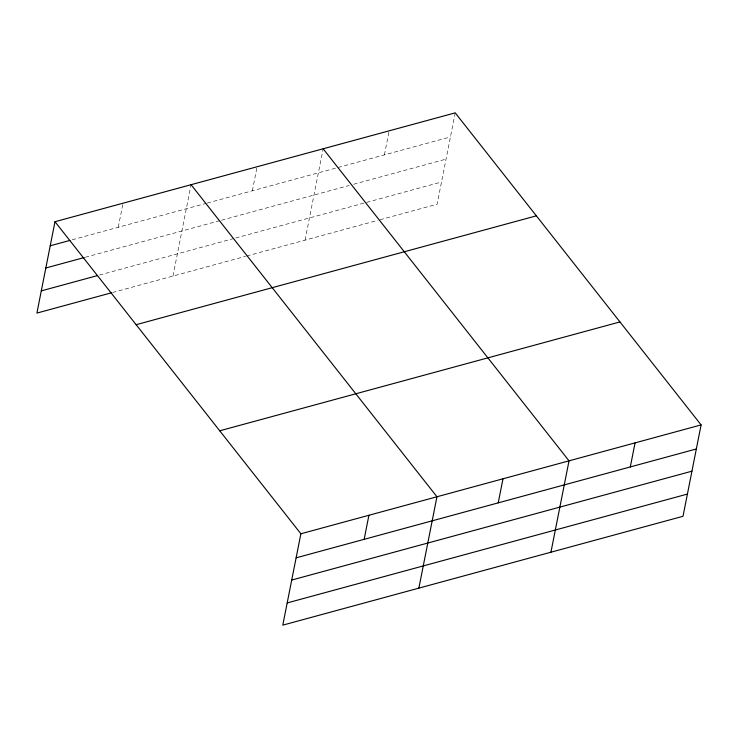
<?xml version="1.0" encoding="UTF-8"?>
<svg xmlns="http://www.w3.org/2000/svg" width="738" height="738" viewBox="0 0 738 738"><rect width="100%" height="100%" fill="white"/><g stroke="black" fill="none" stroke-linecap="round" stroke-linejoin="round"><path stroke-width="0.55" stroke-dasharray="3.69 2.77" d="M118.264 227.267L123.025 203.208M172.978 276.077L191.068 184.703M252.341 190.801L257.101 166.742M305.052 240.145L323.143 148.781M384.415 154.879L389.175 130.82M455.217 112.859L437.117 204.223L378.788 220.09M72.176 239.804L206.114 203.374M207.212 203.07L450.448 136.917M85.331 257.239L220.422 220.496M221.529 220.201L349.194 185.469M353.603 184.269L446.047 159.122M99.464 275.053L234.601 238.291M235.708 237.996L441.518 182.009M112.619 292.488L245.616 256.317M246.713 256.012L377.69 220.385"/><path stroke-width="1.11" d="M54.99 221.714L300.883 533.777L282.783 625.141L683.01 516.286L701.1 424.913L455.217 112.859L54.99 221.714L36.9 313.087L111.521 292.792M364.157 539.33L368.917 515.272M418.861 588.131L436.951 496.766L191.068 184.703M498.224 502.855L502.993 478.805M550.935 552.208L569.026 460.835L323.143 148.781M630.298 466.933L635.067 442.874M50.23 245.772L69.981 240.404M45.83 267.986L84.233 257.544M41.3 290.873L97.268 275.652M136.133 324.702L536.36 215.837M219.739 430.798L619.957 321.934M300.883 533.777L701.1 424.913M296.113 557.836L696.34 448.972M291.713 580.05L691.94 471.185M287.183 602.937L687.41 494.073"/></g></svg>
